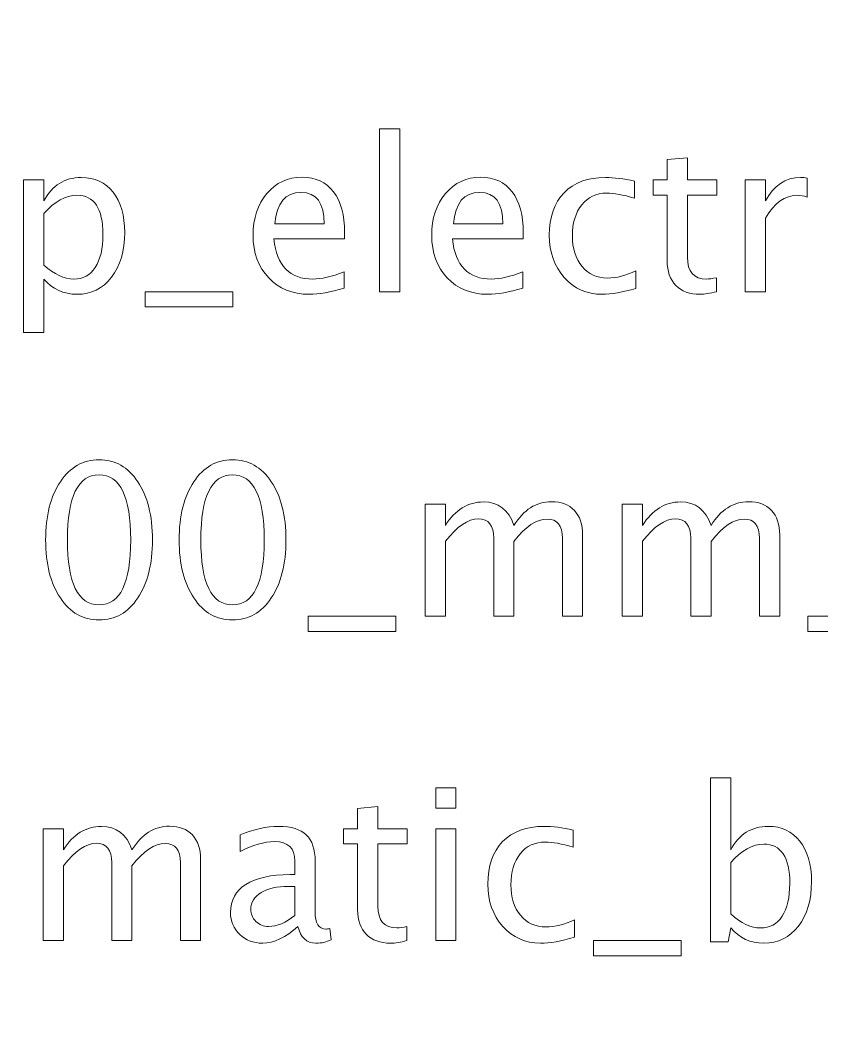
# Model space of a CAD drawing. Header units: centimetres. Extents: x -41.3 to 41.1, y -32.2 to 43.6.
# Drawn here: x -26.466 to -24.056, y 22.987 to 26.058 of the extents above; entities that cross this region are included whole.
import ezdxf

# ---------------------------------------------------------------- set-up
doc = ezdxf.new("R2010")
doc.units = ezdxf.units.CM
doc.header["$MEASUREMENT"] = 0
doc.layers.add('Layer 1', color=7, linetype='Continuous')

msp = doc.modelspace()

# ---------------------------------------------------------------- linework, layer by layer
at = {"layer": 'Layer 1', "color": 4, "lineweight": 53}
msp.add_open_spline([(31.7, -32.2), (31.7, -32.2), (-31.7, -32.2), (-31.7, -32.2), (-31.7, -32.2), (-31.97614, -32.2), (-32.2, -31.97614), (-32.2, -31.7), (-32.2, -31.7), (-32.2, -31.7), (-32.2, 31.7), (-32.2, 31.7), (-32.2, 31.7), (-32.2, 31.97614), (-31.97614, 32.2), (-31.7, 32.2), (-31.7, 32.2), (-31.7, 32.2), (31.7, 32.2), (31.7, 32.2), (31.7, 32.2), (31.97614, 32.2), (32.2, 31.97614), (32.2, 31.7), (32.2, 31.7), (32.2, 31.7), (32.2, -31.7), (32.2, -31.7), (32.2, -31.7), (32.2, -31.97614), (31.97614, -32.2), (31.7, -32.2)], degree=3, knots=[0, 0, 0, 0, 0.1111111, 0.1111111, 0.1111111, 0.1111111, 0.2222222, 0.2222222, 0.2222222, 0.2222222, 0.3333333, 0.3333333, 0.3333333, 0.3333333, 0.4444444, 0.4444444, 0.4444444, 0.4444444, 0.5555556, 0.5555556, 0.5555556, 0.5555556, 0.6666667, 0.6666667, 0.6666667, 0.6666667, 0.7777778, 0.7777778, 0.7777778, 0.7777778, 1, 1, 1, 1], dxfattribs=at)
at = {"layer": 'Layer 1', "lineweight": 53}
msp.add_open_spline([(-19.3, 32.2), (-19.3, 32.2), (-31.7, 32.2), (-31.7, 32.2), (-31.7, 32.2), (-31.97614, 32.2), (-32.2, 31.97614), (-32.2, 31.7), (-32.2, 31.7), (-32.2, 31.7), (-32.2, 20.8), (-32.2, 20.8), (-32.2, 20.8), (-32.2, 20.52386), (-31.97614, 20.3), (-31.7, 20.3), (-31.7, 20.3), (-31.7, 20.3), (-19.3, 20.3), (-19.3, 20.3), (-19.3, 20.3), (-19.02386, 20.3), (-18.8, 20.52386), (-18.8, 20.8), (-18.8, 20.8), (-18.8, 20.8), (-18.8, 31.7), (-18.8, 31.7), (-18.8, 31.7), (-18.8, 31.97614), (-19.02386, 32.2), (-19.3, 32.2)], degree=3, knots=[0, 0, 0, 0, 0.1111111, 0.1111111, 0.1111111, 0.1111111, 0.2222222, 0.2222222, 0.2222222, 0.2222222, 0.3333333, 0.3333333, 0.3333333, 0.3333333, 0.4444444, 0.4444444, 0.4444444, 0.4444444, 0.5555556, 0.5555556, 0.5555556, 0.5555556, 0.6666667, 0.6666667, 0.6666667, 0.6666667, 0.7777778, 0.7777778, 0.7777778, 0.7777778, 1, 1, 1, 1], dxfattribs=at)
at = {"layer": 'Layer 1', "color": 30, "lineweight": 53}
msp.add_open_spline([(-30, -30), (-30, -30), (-30, 30), (-30, 30), (-30, 30), (-30, 30), (30, 30), (30, 30), (30, 30), (30, 30), (30, -30), (30, -30), (30, -30), (30, -30), (-30, -30), (-30, -30)], degree=3, knots=[0, 0, 0, 0, 0.2, 0.2, 0.2, 0.2, 0.4, 0.4, 0.4, 0.4, 0.6, 0.6, 0.6, 0.6, 1, 1, 1, 1], dxfattribs=at)
at = {"layer": 'Layer 1', "color": 5, "lineweight": 9}
for points, knots in [([(-25.38542, 25.24174), (-25.38542, 25.24174), (-25.38542, 25.73133), (-25.38542, 25.73133), (-25.38542, 25.73133), (-25.38542, 25.73133), (-25.32446, 25.73133), (-25.32446, 25.73133), (-25.32446, 25.73133), (-25.32446, 25.73133), (-25.32446, 25.24174), (-25.32446, 25.24174), (-25.32446, 25.24174), (-25.32446, 25.24174), (-25.38542, 25.24174), (-25.38542, 25.24174)], [0, 0, 0, 0, 0.2, 0.2, 0.2, 0.2, 0.4, 0.4, 0.4, 0.4, 0.6, 0.6, 0.6, 0.6, 1, 1, 1, 1]), ([(-24.37236, 25.24185), (-24.3912, 25.23666), (-24.40761, 25.23412), (-24.42147, 25.23412), (-24.42147, 25.23412), (-24.45259, 25.23412), (-24.47682, 25.24301), (-24.49418, 25.26079), (-24.49418, 25.26079), (-24.51164, 25.27857), (-24.52032, 25.30323), (-24.52032, 25.33487), (-24.52032, 25.33487), (-24.52032, 25.33487), (-24.52032, 25.53257), (-24.52032, 25.53257), (-24.52032, 25.53257), (-24.52032, 25.53257), (-24.56244, 25.53257), (-24.56244, 25.53257), (-24.56244, 25.53257), (-24.56244, 25.53257), (-24.56244, 25.57829), (-24.56244, 25.57829), (-24.56244, 25.57829), (-24.56244, 25.57829), (-24.52032, 25.57829), (-24.52032, 25.57829), (-24.52032, 25.57829), (-24.52032, 25.57829), (-24.52032, 25.63914), (-24.52032, 25.63914), (-24.52032, 25.63914), (-24.52032, 25.63914), (-24.45936, 25.64497), (-24.45936, 25.64497), (-24.45936, 25.64497), (-24.45936, 25.64497), (-24.45936, 25.57829), (-24.45936, 25.57829), (-24.45936, 25.57829), (-24.45936, 25.57829), (-24.37109, 25.57829), (-24.37109, 25.57829), (-24.37109, 25.57829), (-24.37109, 25.57829), (-24.37109, 25.53257), (-24.37109, 25.53257), (-24.37109, 25.53257), (-24.37109, 25.53257), (-24.45936, 25.53257), (-24.45936, 25.53257), (-24.45936, 25.53257), (-24.45936, 25.53257), (-24.45936, 25.34588), (-24.45936, 25.34588), (-24.45936, 25.34588), (-24.45936, 25.30185), (-24.4402, 25.27984), (-24.402, 25.27984), (-24.402, 25.27984), (-24.39385, 25.27984), (-24.38401, 25.28122), (-24.37236, 25.28386), (-24.37236, 25.28386), (-24.37236, 25.28386), (-24.37236, 25.24185), (-24.37236, 25.24185)], [0, 0, 0, 0, 0.0555556, 0.0555556, 0.0555556, 0.0555556, 0.1111111, 0.1111111, 0.1111111, 0.1111111, 0.1666667, 0.1666667, 0.1666667, 0.1666667, 0.2222222, 0.2222222, 0.2222222, 0.2222222, 0.2777778, 0.2777778, 0.2777778, 0.2777778, 0.3333333, 0.3333333, 0.3333333, 0.3333333, 0.3888889, 0.3888889, 0.3888889, 0.3888889, 0.4444444, 0.4444444, 0.4444444, 0.4444444, 0.5, 0.5, 0.5, 0.5, 0.5555556, 0.5555556, 0.5555556, 0.5555556, 0.6111111, 0.6111111, 0.6111111, 0.6111111, 0.6666667, 0.6666667, 0.6666667, 0.6666667, 0.7222222, 0.7222222, 0.7222222, 0.7222222, 0.7777778, 0.7777778, 0.7777778, 0.7777778, 0.8333333, 0.8333333, 0.8333333, 0.8333333, 0.8888889, 0.8888889, 0.8888889, 0.8888889, 1, 1, 1, 1]), ([(-26.45635, 25.11918), (-26.45635, 25.11918), (-26.45635, 25.57829), (-26.45635, 25.57829), (-26.45635, 25.57829), (-26.45635, 25.57829), (-26.39539, 25.57829), (-26.39539, 25.57829), (-26.39539, 25.57829), (-26.39539, 25.57829), (-26.39539, 25.51468), (-26.39539, 25.51468), (-26.39539, 25.51468), (-26.37041, 25.56178), (-26.33284, 25.58528), (-26.28277, 25.58528), (-26.28277, 25.58528), (-26.24224, 25.58528), (-26.21038, 25.57056), (-26.1871, 25.54104), (-26.1871, 25.54104), (-26.16382, 25.51151), (-26.15217, 25.47119), (-26.15217, 25.42007), (-26.15217, 25.42007), (-26.15217, 25.3644), (-26.1654, 25.31942), (-26.19176, 25.28534), (-26.19176, 25.28534), (-26.21811, 25.25116), (-26.25282, 25.23412), (-26.29579, 25.23412), (-26.29579, 25.23412), (-26.3357, 25.23412), (-26.36893, 25.24936), (-26.39539, 25.27995), (-26.39539, 25.27995), (-26.39539, 25.27995), (-26.39539, 25.11918), (-26.39539, 25.11918), (-26.39539, 25.11918), (-26.39539, 25.11918), (-26.45635, 25.11918), (-26.45635, 25.11918)], [0, 0, 0, 0, 0.0833333, 0.0833333, 0.0833333, 0.0833333, 0.1666667, 0.1666667, 0.1666667, 0.1666667, 0.25, 0.25, 0.25, 0.25, 0.3333333, 0.3333333, 0.3333333, 0.3333333, 0.4166667, 0.4166667, 0.4166667, 0.4166667, 0.5, 0.5, 0.5, 0.5, 0.5833333, 0.5833333, 0.5833333, 0.5833333, 0.6666667, 0.6666667, 0.6666667, 0.6666667, 0.75, 0.75, 0.75, 0.75, 0.8333333, 0.8333333, 0.8333333, 0.8333333, 1, 1, 1, 1]), ([(-25.49219, 25.25254), (-25.53315, 25.24026), (-25.56818, 25.23412), (-25.5974, 25.23412), (-25.5974, 25.23412), (-25.64725, 25.23412), (-25.68778, 25.25063), (-25.71901, 25.28354), (-25.71901, 25.28354), (-25.75023, 25.31646), (-25.76589, 25.35911), (-25.76589, 25.4116), (-25.76589, 25.4116), (-25.76589, 25.46251), (-25.75213, 25.50431), (-25.72451, 25.53702), (-25.72451, 25.53702), (-25.69689, 25.56961), (-25.66154, 25.58591), (-25.61846, 25.58591), (-25.61846, 25.58591), (-25.57771, 25.58591), (-25.54617, 25.57141), (-25.52394, 25.54241), (-25.52394, 25.54241), (-25.50172, 25.51341), (-25.49061, 25.47235), (-25.49061, 25.41912), (-25.49061, 25.41912), (-25.49061, 25.41912), (-25.49092, 25.40049), (-25.49092, 25.40049), (-25.49092, 25.40049), (-25.49092, 25.40049), (-25.70366, 25.40049), (-25.70366, 25.40049), (-25.70366, 25.40049), (-25.69477, 25.32006), (-25.65551, 25.27984), (-25.58597, 25.27984), (-25.58597, 25.27984), (-25.56046, 25.27984), (-25.52924, 25.28704), (-25.49219, 25.30143), (-25.49219, 25.30143), (-25.49219, 25.30143), (-25.49219, 25.25254), (-25.49219, 25.25254)], [0, 0, 0, 0, 0.0769231, 0.0769231, 0.0769231, 0.0769231, 0.1538462, 0.1538462, 0.1538462, 0.1538462, 0.2307692, 0.2307692, 0.2307692, 0.2307692, 0.3076923, 0.3076923, 0.3076923, 0.3076923, 0.3846154, 0.3846154, 0.3846154, 0.3846154, 0.4615385, 0.4615385, 0.4615385, 0.4615385, 0.5384615, 0.5384615, 0.5384615, 0.5384615, 0.6153846, 0.6153846, 0.6153846, 0.6153846, 0.6923077, 0.6923077, 0.6923077, 0.6923077, 0.7692308, 0.7692308, 0.7692308, 0.7692308, 0.8461538, 0.8461538, 0.8461538, 0.8461538, 1, 1, 1, 1]), ([(-24.95486, 25.25254), (-24.99582, 25.24026), (-25.03085, 25.23412), (-25.06007, 25.23412), (-25.06007, 25.23412), (-25.10992, 25.23412), (-25.15045, 25.25063), (-25.18168, 25.28354), (-25.18168, 25.28354), (-25.2129, 25.31646), (-25.22856, 25.35911), (-25.22856, 25.4116), (-25.22856, 25.4116), (-25.22856, 25.46251), (-25.2148, 25.50431), (-25.18718, 25.53702), (-25.18718, 25.53702), (-25.15956, 25.56961), (-25.12421, 25.58591), (-25.08113, 25.58591), (-25.08113, 25.58591), (-25.04038, 25.58591), (-25.00884, 25.57141), (-24.98661, 25.54241), (-24.98661, 25.54241), (-24.96439, 25.51341), (-24.95328, 25.47235), (-24.95328, 25.41912), (-24.95328, 25.41912), (-24.95328, 25.41912), (-24.95359, 25.40049), (-24.95359, 25.40049), (-24.95359, 25.40049), (-24.95359, 25.40049), (-25.16633, 25.40049), (-25.16633, 25.40049), (-25.16633, 25.40049), (-25.15744, 25.32006), (-25.11818, 25.27984), (-25.04864, 25.27984), (-25.04864, 25.27984), (-25.02313, 25.27984), (-24.99191, 25.28704), (-24.95486, 25.30143), (-24.95486, 25.30143), (-24.95486, 25.30143), (-24.95486, 25.25254), (-24.95486, 25.25254)], [0, 0, 0, 0, 0.0769231, 0.0769231, 0.0769231, 0.0769231, 0.1538462, 0.1538462, 0.1538462, 0.1538462, 0.2307692, 0.2307692, 0.2307692, 0.2307692, 0.3076923, 0.3076923, 0.3076923, 0.3076923, 0.3846154, 0.3846154, 0.3846154, 0.3846154, 0.4615385, 0.4615385, 0.4615385, 0.4615385, 0.5384615, 0.5384615, 0.5384615, 0.5384615, 0.6153846, 0.6153846, 0.6153846, 0.6153846, 0.6923077, 0.6923077, 0.6923077, 0.6923077, 0.7692308, 0.7692308, 0.7692308, 0.7692308, 0.8461538, 0.8461538, 0.8461538, 0.8461538, 1, 1, 1, 1]), ([(-24.6144, 25.2519), (-24.65388, 25.24005), (-24.68795, 25.23412), (-24.71664, 25.23412), (-24.71664, 25.23412), (-24.76215, 25.23412), (-24.79983, 25.25095), (-24.82978, 25.2845), (-24.82978, 25.2845), (-24.85973, 25.31815), (-24.87476, 25.36059), (-24.87476, 25.41171), (-24.87476, 25.41171), (-24.87476, 25.46632), (-24.85994, 25.50897), (-24.83031, 25.53945), (-24.83031, 25.53945), (-24.80068, 25.57004), (-24.7593, 25.58528), (-24.70617, 25.58528), (-24.70617, 25.58528), (-24.68002, 25.58528), (-24.65059, 25.58168), (-24.61821, 25.57448), (-24.61821, 25.57448), (-24.61821, 25.57448), (-24.61821, 25.52305), (-24.61821, 25.52305), (-24.61821, 25.52305), (-24.65261, 25.53321), (-24.68065, 25.53829), (-24.70225, 25.53829), (-24.70225, 25.53829), (-24.73358, 25.53829), (-24.75866, 25.52654), (-24.77739, 25.50315), (-24.77739, 25.50315), (-24.79613, 25.47976), (-24.80554, 25.44854), (-24.80554, 25.40959), (-24.80554, 25.40959), (-24.80554, 25.37181), (-24.79581, 25.34133), (-24.77644, 25.31794), (-24.77644, 25.31794), (-24.75707, 25.29466), (-24.73178, 25.28302), (-24.70035, 25.28302), (-24.70035, 25.28302), (-24.6725, 25.28302), (-24.64393, 25.29021), (-24.6144, 25.30461), (-24.6144, 25.30461), (-24.6144, 25.30461), (-24.6144, 25.2519), (-24.6144, 25.2519)], [0, 0, 0, 0, 0.0666667, 0.0666667, 0.0666667, 0.0666667, 0.1333333, 0.1333333, 0.1333333, 0.1333333, 0.2, 0.2, 0.2, 0.2, 0.2666667, 0.2666667, 0.2666667, 0.2666667, 0.3333333, 0.3333333, 0.3333333, 0.3333333, 0.4, 0.4, 0.4, 0.4, 0.4666667, 0.4666667, 0.4666667, 0.4666667, 0.5333333, 0.5333333, 0.5333333, 0.5333333, 0.6, 0.6, 0.6, 0.6, 0.6666667, 0.6666667, 0.6666667, 0.6666667, 0.7333333, 0.7333333, 0.7333333, 0.7333333, 0.8, 0.8, 0.8, 0.8, 0.8666667, 0.8666667, 0.8666667, 0.8666667, 1, 1, 1, 1]), ([(-24.28537, 25.24174), (-24.28537, 25.24174), (-24.28537, 25.57829), (-24.28537, 25.57829), (-24.28537, 25.57829), (-24.28537, 25.57829), (-24.22441, 25.57829), (-24.22441, 25.57829), (-24.22441, 25.57829), (-24.22441, 25.57829), (-24.22441, 25.51468), (-24.22441, 25.51468), (-24.22441, 25.51468), (-24.20017, 25.56178), (-24.16504, 25.58528), (-24.11888, 25.58528), (-24.11888, 25.58528), (-24.11264, 25.58528), (-24.10608, 25.58475), (-24.0993, 25.58369), (-24.0993, 25.58369), (-24.0993, 25.58369), (-24.0993, 25.52664), (-24.0993, 25.52664), (-24.0993, 25.52664), (-24.10989, 25.53014), (-24.1192, 25.53194), (-24.12724, 25.53194), (-24.12724, 25.53194), (-24.16599, 25.53194), (-24.19837, 25.50908), (-24.22441, 25.46325), (-24.22441, 25.46325), (-24.22441, 25.46325), (-24.22441, 25.24174), (-24.22441, 25.24174), (-24.22441, 25.24174), (-24.22441, 25.24174), (-24.28537, 25.24174), (-24.28537, 25.24174)], [0, 0, 0, 0, 0.0909091, 0.0909091, 0.0909091, 0.0909091, 0.1818182, 0.1818182, 0.1818182, 0.1818182, 0.2727273, 0.2727273, 0.2727273, 0.2727273, 0.3636364, 0.3636364, 0.3636364, 0.3636364, 0.4545455, 0.4545455, 0.4545455, 0.4545455, 0.5454545, 0.5454545, 0.5454545, 0.5454545, 0.6363636, 0.6363636, 0.6363636, 0.6363636, 0.7272727, 0.7272727, 0.7272727, 0.7272727, 0.8181818, 0.8181818, 0.8181818, 0.8181818, 1, 1, 1, 1]), ([(-26.39539, 25.32196), (-26.36396, 25.29392), (-26.33401, 25.27984), (-26.30554, 25.27984), (-26.30554, 25.27984), (-26.27748, 25.27984), (-26.25579, 25.29159), (-26.24055, 25.31498), (-26.24055, 25.31498), (-26.2252, 25.33837), (-26.21758, 25.37128), (-26.21758, 25.41383), (-26.21758, 25.41383), (-26.21758, 25.49257), (-26.24361, 25.53194), (-26.29568, 25.53194), (-26.29568, 25.53194), (-26.32977, 25.53194), (-26.363, 25.51352), (-26.39539, 25.47658), (-26.39539, 25.47658), (-26.39539, 25.47658), (-26.39539, 25.32196), (-26.39539, 25.32196)], [0, 0, 0, 0, 0.1428571, 0.1428571, 0.1428571, 0.1428571, 0.2857143, 0.2857143, 0.2857143, 0.2857143, 0.4285714, 0.4285714, 0.4285714, 0.4285714, 0.5714286, 0.5714286, 0.5714286, 0.5714286, 0.7142857, 0.7142857, 0.7142857, 0.7142857, 1, 1, 1, 1]), ([(-25.70048, 25.44621), (-25.70048, 25.44621), (-25.55188, 25.44621), (-25.55188, 25.44621), (-25.55188, 25.44621), (-25.55188, 25.50886), (-25.57527, 25.54019), (-25.62196, 25.54019), (-25.62196, 25.54019), (-25.66895, 25.54019), (-25.69509, 25.50886), (-25.70048, 25.44621)], [0, 0, 0, 0, 0.25, 0.25, 0.25, 0.25, 0.5, 0.5, 0.5, 0.5, 1, 1, 1, 1]), ([(-25.16315, 25.44621), (-25.16315, 25.44621), (-25.01455, 25.44621), (-25.01455, 25.44621), (-25.01455, 25.44621), (-25.01455, 25.50886), (-25.03794, 25.54019), (-25.08463, 25.54019), (-25.08463, 25.54019), (-25.13162, 25.54019), (-25.15776, 25.50886), (-25.16315, 25.44621)], [0, 0, 0, 0, 0.25, 0.25, 0.25, 0.25, 0.5, 0.5, 0.5, 0.5, 1, 1, 1, 1]), ([(-26.09101, 25.19602), (-26.09101, 25.19602), (-26.09101, 25.24174), (-26.09101, 25.24174), (-26.09101, 25.24174), (-26.09101, 25.24174), (-25.82684, 25.24174), (-25.82684, 25.24174), (-25.82684, 25.24174), (-25.82684, 25.24174), (-25.82684, 25.19602), (-25.82684, 25.19602), (-25.82684, 25.19602), (-25.82684, 25.19602), (-26.09101, 25.19602), (-26.09101, 25.19602)], [0, 0, 0, 0, 0.2, 0.2, 0.2, 0.2, 0.4, 0.4, 0.4, 0.4, 0.6, 0.6, 0.6, 0.6, 1, 1, 1, 1]), ([(-26.22927, 24.25453), (-26.27742, 24.25453), (-26.31626, 24.27665), (-26.34569, 24.32078), (-26.34569, 24.32078), (-26.37521, 24.36491), (-26.38992, 24.42312), (-26.38992, 24.49551), (-26.38992, 24.49551), (-26.38992, 24.5679), (-26.37521, 24.62611), (-26.34569, 24.67024), (-26.34569, 24.67024), (-26.31626, 24.71438), (-26.27742, 24.7365), (-26.22927, 24.7365), (-26.22927, 24.7365), (-26.18089, 24.7365), (-26.14205, 24.71448), (-26.11263, 24.67046), (-26.11263, 24.67046), (-26.08332, 24.62643), (-26.0686, 24.56811), (-26.0686, 24.49551), (-26.0686, 24.49551), (-26.0686, 24.42312), (-26.08332, 24.36491), (-26.11263, 24.32078), (-26.11263, 24.32078), (-26.14205, 24.27665), (-26.18089, 24.25453), (-26.22927, 24.25453)], [0, 0, 0, 0, 0.1111111, 0.1111111, 0.1111111, 0.1111111, 0.2222222, 0.2222222, 0.2222222, 0.2222222, 0.3333333, 0.3333333, 0.3333333, 0.3333333, 0.4444444, 0.4444444, 0.4444444, 0.4444444, 0.5555556, 0.5555556, 0.5555556, 0.5555556, 0.6666667, 0.6666667, 0.6666667, 0.6666667, 0.7777778, 0.7777778, 0.7777778, 0.7777778, 1, 1, 1, 1]), ([(-25.82774, 24.25453), (-25.87589, 24.25453), (-25.91473, 24.27665), (-25.94416, 24.32078), (-25.94416, 24.32078), (-25.97368, 24.36491), (-25.98839, 24.42312), (-25.98839, 24.49551), (-25.98839, 24.49551), (-25.98839, 24.5679), (-25.97368, 24.62611), (-25.94416, 24.67024), (-25.94416, 24.67024), (-25.91473, 24.71438), (-25.87589, 24.7365), (-25.82774, 24.7365), (-25.82774, 24.7365), (-25.77936, 24.7365), (-25.74052, 24.71448), (-25.7111, 24.67046), (-25.7111, 24.67046), (-25.68179, 24.62643), (-25.66707, 24.56811), (-25.66707, 24.49551), (-25.66707, 24.49551), (-25.66707, 24.42312), (-25.68179, 24.36491), (-25.7111, 24.32078), (-25.7111, 24.32078), (-25.74052, 24.27665), (-25.77936, 24.25453), (-25.82774, 24.25453)], [0, 0, 0, 0, 0.1111111, 0.1111111, 0.1111111, 0.1111111, 0.2222222, 0.2222222, 0.2222222, 0.2222222, 0.3333333, 0.3333333, 0.3333333, 0.3333333, 0.4444444, 0.4444444, 0.4444444, 0.4444444, 0.5555556, 0.5555556, 0.5555556, 0.5555556, 0.6666667, 0.6666667, 0.6666667, 0.6666667, 0.7777778, 0.7777778, 0.7777778, 0.7777778, 1, 1, 1, 1]), ([(-26.22938, 24.30025), (-26.16576, 24.30025), (-26.13401, 24.36534), (-26.13401, 24.49551), (-26.13401, 24.49551), (-26.13401, 24.62569), (-26.16576, 24.69078), (-26.22938, 24.69078), (-26.22938, 24.69078), (-26.29277, 24.69078), (-26.32452, 24.62569), (-26.32452, 24.49551), (-26.32452, 24.49551), (-26.32452, 24.36534), (-26.29277, 24.30025), (-26.22938, 24.30025)], [0, 0, 0, 0, 0.2, 0.2, 0.2, 0.2, 0.4, 0.4, 0.4, 0.4, 0.6, 0.6, 0.6, 0.6, 1, 1, 1, 1]), ([(-25.82785, 24.30025), (-25.76423, 24.30025), (-25.73248, 24.36534), (-25.73248, 24.49551), (-25.73248, 24.49551), (-25.73248, 24.62569), (-25.76423, 24.69078), (-25.82785, 24.69078), (-25.82785, 24.69078), (-25.89124, 24.69078), (-25.92299, 24.62569), (-25.92299, 24.49551), (-25.92299, 24.49551), (-25.92299, 24.36534), (-25.89124, 24.30025), (-25.82785, 24.30025)], [0, 0, 0, 0, 0.2, 0.2, 0.2, 0.2, 0.4, 0.4, 0.4, 0.4, 0.6, 0.6, 0.6, 0.6, 1, 1, 1, 1]), ([(-25.2484, 24.26596), (-25.2484, 24.26596), (-25.2484, 24.60251), (-25.2484, 24.60251), (-25.2484, 24.60251), (-25.2484, 24.60251), (-25.18744, 24.60251), (-25.18744, 24.60251), (-25.18744, 24.60251), (-25.18744, 24.60251), (-25.18744, 24.5389), (-25.18744, 24.5389), (-25.18744, 24.5389), (-25.1577, 24.586), (-25.1196, 24.6095), (-25.07292, 24.6095), (-25.07292, 24.6095), (-25.02794, 24.6095), (-24.99735, 24.586), (-24.98105, 24.5389), (-24.98105, 24.5389), (-24.95216, 24.58642), (-24.91449, 24.61013), (-24.86824, 24.61013), (-24.86824, 24.61013), (-24.83871, 24.61013), (-24.81574, 24.60145), (-24.79934, 24.58399), (-24.79934, 24.58399), (-24.78293, 24.56653), (-24.77468, 24.54208), (-24.77468, 24.51065), (-24.77468, 24.51065), (-24.77468, 24.51065), (-24.77468, 24.26596), (-24.77468, 24.26596), (-24.77468, 24.26596), (-24.77468, 24.26596), (-24.83564, 24.26596), (-24.83564, 24.26596), (-24.83564, 24.26596), (-24.83564, 24.26596), (-24.83564, 24.50059), (-24.83564, 24.50059), (-24.83564, 24.50059), (-24.83564, 24.5389), (-24.85088, 24.55806), (-24.88136, 24.55806), (-24.88136, 24.55806), (-24.913, 24.55806), (-24.94624, 24.53573), (-24.98105, 24.49096), (-24.98105, 24.49096), (-24.98105, 24.49096), (-24.98105, 24.26596), (-24.98105, 24.26596), (-24.98105, 24.26596), (-24.98105, 24.26596), (-25.04201, 24.26596), (-25.04201, 24.26596), (-25.04201, 24.26596), (-25.04201, 24.26596), (-25.04201, 24.5008), (-25.04201, 24.5008), (-25.04201, 24.5008), (-25.04201, 24.53943), (-25.05747, 24.5587), (-25.08848, 24.5587), (-25.08848, 24.5587), (-25.11928, 24.5587), (-25.1523, 24.53626), (-25.18744, 24.49128), (-25.18744, 24.49128), (-25.18744, 24.49128), (-25.18744, 24.26596), (-25.18744, 24.26596), (-25.18744, 24.26596), (-25.18744, 24.26596), (-25.2484, 24.26596), (-25.2484, 24.26596)], [0, 0, 0, 0, 0.047619, 0.047619, 0.047619, 0.047619, 0.0952381, 0.0952381, 0.0952381, 0.0952381, 0.1428571, 0.1428571, 0.1428571, 0.1428571, 0.1904762, 0.1904762, 0.1904762, 0.1904762, 0.2380952, 0.2380952, 0.2380952, 0.2380952, 0.2857143, 0.2857143, 0.2857143, 0.2857143, 0.3333333, 0.3333333, 0.3333333, 0.3333333, 0.3809524, 0.3809524, 0.3809524, 0.3809524, 0.4285714, 0.4285714, 0.4285714, 0.4285714, 0.4761905, 0.4761905, 0.4761905, 0.4761905, 0.5238095, 0.5238095, 0.5238095, 0.5238095, 0.5714286, 0.5714286, 0.5714286, 0.5714286, 0.6190476, 0.6190476, 0.6190476, 0.6190476, 0.6666667, 0.6666667, 0.6666667, 0.6666667, 0.7142857, 0.7142857, 0.7142857, 0.7142857, 0.7619048, 0.7619048, 0.7619048, 0.7619048, 0.8095238, 0.8095238, 0.8095238, 0.8095238, 0.8571429, 0.8571429, 0.8571429, 0.8571429, 0.9047619, 0.9047619, 0.9047619, 0.9047619, 1, 1, 1, 1]), ([(-24.65552, 24.26596), (-24.65552, 24.26596), (-24.65552, 24.60251), (-24.65552, 24.60251), (-24.65552, 24.60251), (-24.65552, 24.60251), (-24.59456, 24.60251), (-24.59456, 24.60251), (-24.59456, 24.60251), (-24.59456, 24.60251), (-24.59456, 24.5389), (-24.59456, 24.5389), (-24.59456, 24.5389), (-24.56482, 24.586), (-24.52672, 24.6095), (-24.48004, 24.6095), (-24.48004, 24.6095), (-24.43506, 24.6095), (-24.40447, 24.586), (-24.38817, 24.5389), (-24.38817, 24.5389), (-24.35928, 24.58642), (-24.32161, 24.61013), (-24.27536, 24.61013), (-24.27536, 24.61013), (-24.24583, 24.61013), (-24.22286, 24.60145), (-24.20646, 24.58399), (-24.20646, 24.58399), (-24.19005, 24.56653), (-24.1818, 24.54208), (-24.1818, 24.51065), (-24.1818, 24.51065), (-24.1818, 24.51065), (-24.1818, 24.26596), (-24.1818, 24.26596), (-24.1818, 24.26596), (-24.1818, 24.26596), (-24.24276, 24.26596), (-24.24276, 24.26596), (-24.24276, 24.26596), (-24.24276, 24.26596), (-24.24276, 24.50059), (-24.24276, 24.50059), (-24.24276, 24.50059), (-24.24276, 24.5389), (-24.258, 24.55806), (-24.28848, 24.55806), (-24.28848, 24.55806), (-24.32012, 24.55806), (-24.35336, 24.53573), (-24.38817, 24.49096), (-24.38817, 24.49096), (-24.38817, 24.49096), (-24.38817, 24.26596), (-24.38817, 24.26596), (-24.38817, 24.26596), (-24.38817, 24.26596), (-24.44913, 24.26596), (-24.44913, 24.26596), (-24.44913, 24.26596), (-24.44913, 24.26596), (-24.44913, 24.5008), (-24.44913, 24.5008), (-24.44913, 24.5008), (-24.44913, 24.53943), (-24.46459, 24.5587), (-24.4956, 24.5587), (-24.4956, 24.5587), (-24.5264, 24.5587), (-24.55942, 24.53626), (-24.59456, 24.49128), (-24.59456, 24.49128), (-24.59456, 24.49128), (-24.59456, 24.26596), (-24.59456, 24.26596), (-24.59456, 24.26596), (-24.59456, 24.26596), (-24.65552, 24.26596), (-24.65552, 24.26596)], [0, 0, 0, 0, 0.047619, 0.047619, 0.047619, 0.047619, 0.0952381, 0.0952381, 0.0952381, 0.0952381, 0.1428571, 0.1428571, 0.1428571, 0.1428571, 0.1904762, 0.1904762, 0.1904762, 0.1904762, 0.2380952, 0.2380952, 0.2380952, 0.2380952, 0.2857143, 0.2857143, 0.2857143, 0.2857143, 0.3333333, 0.3333333, 0.3333333, 0.3333333, 0.3809524, 0.3809524, 0.3809524, 0.3809524, 0.4285714, 0.4285714, 0.4285714, 0.4285714, 0.4761905, 0.4761905, 0.4761905, 0.4761905, 0.5238095, 0.5238095, 0.5238095, 0.5238095, 0.5714286, 0.5714286, 0.5714286, 0.5714286, 0.6190476, 0.6190476, 0.6190476, 0.6190476, 0.6666667, 0.6666667, 0.6666667, 0.6666667, 0.7142857, 0.7142857, 0.7142857, 0.7142857, 0.7619048, 0.7619048, 0.7619048, 0.7619048, 0.8095238, 0.8095238, 0.8095238, 0.8095238, 0.8571429, 0.8571429, 0.8571429, 0.8571429, 0.9047619, 0.9047619, 0.9047619, 0.9047619, 1, 1, 1, 1]), ([(-25.6002, 24.22024), (-25.6002, 24.22024), (-25.6002, 24.26596), (-25.6002, 24.26596), (-25.6002, 24.26596), (-25.6002, 24.26596), (-25.33603, 24.26596), (-25.33603, 24.26596), (-25.33603, 24.26596), (-25.33603, 24.26596), (-25.33603, 24.22024), (-25.33603, 24.22024), (-25.33603, 24.22024), (-25.33603, 24.22024), (-25.6002, 24.22024), (-25.6002, 24.22024)], [0, 0, 0, 0, 0.2, 0.2, 0.2, 0.2, 0.4, 0.4, 0.4, 0.4, 0.6, 0.6, 0.6, 0.6, 1, 1, 1, 1]), ([(-24.09692, 24.22024), (-24.09692, 24.22024), (-24.09692, 24.26596), (-24.09692, 24.26596), (-24.09692, 24.26596), (-24.09692, 24.26596), (-23.83275, 24.26596), (-23.83275, 24.26596), (-23.83275, 24.26596), (-23.83275, 24.26596), (-23.83275, 24.22024), (-23.83275, 24.22024), (-23.83275, 24.22024), (-23.83275, 24.22024), (-24.09692, 24.22024), (-24.09692, 24.22024)], [0, 0, 0, 0, 0.2, 0.2, 0.2, 0.2, 0.4, 0.4, 0.4, 0.4, 0.6, 0.6, 0.6, 0.6, 1, 1, 1, 1]), ([(-24.39024, 23.28637), (-24.39024, 23.28637), (-24.39024, 23.77977), (-24.39024, 23.77977), (-24.39024, 23.77977), (-24.39024, 23.77977), (-24.32928, 23.77977), (-24.32928, 23.77977), (-24.32928, 23.77977), (-24.32928, 23.77977), (-24.32928, 23.56312), (-24.32928, 23.56312), (-24.32928, 23.56312), (-24.3043, 23.61022), (-24.26673, 23.63372), (-24.21666, 23.63372), (-24.21666, 23.63372), (-24.17613, 23.63372), (-24.14427, 23.619), (-24.12099, 23.58948), (-24.12099, 23.58948), (-24.09771, 23.55995), (-24.08606, 23.51963), (-24.08606, 23.46851), (-24.08606, 23.46851), (-24.08606, 23.41284), (-24.09929, 23.36786), (-24.12565, 23.33378), (-24.12565, 23.33378), (-24.152, 23.2996), (-24.18671, 23.28256), (-24.22968, 23.28256), (-24.22968, 23.28256), (-24.26959, 23.28256), (-24.30282, 23.2978), (-24.32928, 23.32839), (-24.32928, 23.32839), (-24.32928, 23.32839), (-24.33669, 23.28637), (-24.33669, 23.28637), (-24.33669, 23.28637), (-24.33669, 23.28637), (-24.39024, 23.28637), (-24.39024, 23.28637)], [0, 0, 0, 0, 0.0833333, 0.0833333, 0.0833333, 0.0833333, 0.1666667, 0.1666667, 0.1666667, 0.1666667, 0.25, 0.25, 0.25, 0.25, 0.3333333, 0.3333333, 0.3333333, 0.3333333, 0.4166667, 0.4166667, 0.4166667, 0.4166667, 0.5, 0.5, 0.5, 0.5, 0.5833333, 0.5833333, 0.5833333, 0.5833333, 0.6666667, 0.6666667, 0.6666667, 0.6666667, 0.75, 0.75, 0.75, 0.75, 0.8333333, 0.8333333, 0.8333333, 0.8333333, 1, 1, 1, 1]), ([(-25.21649, 23.68833), (-25.21649, 23.68833), (-25.21649, 23.74929), (-25.21649, 23.74929), (-25.21649, 23.74929), (-25.21649, 23.74929), (-25.15553, 23.74929), (-25.15553, 23.74929), (-25.15553, 23.74929), (-25.15553, 23.74929), (-25.15553, 23.68833), (-25.15553, 23.68833), (-25.15553, 23.68833), (-25.15553, 23.68833), (-25.21649, 23.68833), (-25.21649, 23.68833)], [0, 0, 0, 0, 0.2, 0.2, 0.2, 0.2, 0.4, 0.4, 0.4, 0.4, 0.6, 0.6, 0.6, 0.6, 1, 1, 1, 1]), ([(-25.30349, 23.29029), (-25.32233, 23.2851), (-25.33874, 23.28256), (-25.3526, 23.28256), (-25.3526, 23.28256), (-25.38372, 23.28256), (-25.40795, 23.29145), (-25.42531, 23.30923), (-25.42531, 23.30923), (-25.44277, 23.32701), (-25.45145, 23.35167), (-25.45145, 23.38331), (-25.45145, 23.38331), (-25.45145, 23.38331), (-25.45145, 23.58101), (-25.45145, 23.58101), (-25.45145, 23.58101), (-25.45145, 23.58101), (-25.49357, 23.58101), (-25.49357, 23.58101), (-25.49357, 23.58101), (-25.49357, 23.58101), (-25.49357, 23.62673), (-25.49357, 23.62673), (-25.49357, 23.62673), (-25.49357, 23.62673), (-25.45145, 23.62673), (-25.45145, 23.62673), (-25.45145, 23.62673), (-25.45145, 23.62673), (-25.45145, 23.68758), (-25.45145, 23.68758), (-25.45145, 23.68758), (-25.45145, 23.68758), (-25.39049, 23.69341), (-25.39049, 23.69341), (-25.39049, 23.69341), (-25.39049, 23.69341), (-25.39049, 23.62673), (-25.39049, 23.62673), (-25.39049, 23.62673), (-25.39049, 23.62673), (-25.30222, 23.62673), (-25.30222, 23.62673), (-25.30222, 23.62673), (-25.30222, 23.62673), (-25.30222, 23.58101), (-25.30222, 23.58101), (-25.30222, 23.58101), (-25.30222, 23.58101), (-25.39049, 23.58101), (-25.39049, 23.58101), (-25.39049, 23.58101), (-25.39049, 23.58101), (-25.39049, 23.39432), (-25.39049, 23.39432), (-25.39049, 23.39432), (-25.39049, 23.35029), (-25.37133, 23.32828), (-25.33313, 23.32828), (-25.33313, 23.32828), (-25.32498, 23.32828), (-25.31514, 23.32966), (-25.30349, 23.3323), (-25.30349, 23.3323), (-25.30349, 23.3323), (-25.30349, 23.29029), (-25.30349, 23.29029)], [0, 0, 0, 0, 0.0555556, 0.0555556, 0.0555556, 0.0555556, 0.1111111, 0.1111111, 0.1111111, 0.1111111, 0.1666667, 0.1666667, 0.1666667, 0.1666667, 0.2222222, 0.2222222, 0.2222222, 0.2222222, 0.2777778, 0.2777778, 0.2777778, 0.2777778, 0.3333333, 0.3333333, 0.3333333, 0.3333333, 0.3888889, 0.3888889, 0.3888889, 0.3888889, 0.4444444, 0.4444444, 0.4444444, 0.4444444, 0.5, 0.5, 0.5, 0.5, 0.5555556, 0.5555556, 0.5555556, 0.5555556, 0.6111111, 0.6111111, 0.6111111, 0.6111111, 0.6666667, 0.6666667, 0.6666667, 0.6666667, 0.7222222, 0.7222222, 0.7222222, 0.7222222, 0.7777778, 0.7777778, 0.7777778, 0.7777778, 0.8333333, 0.8333333, 0.8333333, 0.8333333, 0.8888889, 0.8888889, 0.8888889, 0.8888889, 1, 1, 1, 1]), ([(-26.3975, 23.29018), (-26.3975, 23.29018), (-26.3975, 23.62673), (-26.3975, 23.62673), (-26.3975, 23.62673), (-26.3975, 23.62673), (-26.33654, 23.62673), (-26.33654, 23.62673), (-26.33654, 23.62673), (-26.33654, 23.62673), (-26.33654, 23.56312), (-26.33654, 23.56312), (-26.33654, 23.56312), (-26.3068, 23.61022), (-26.2687, 23.63372), (-26.22202, 23.63372), (-26.22202, 23.63372), (-26.17704, 23.63372), (-26.14645, 23.61022), (-26.13015, 23.56312), (-26.13015, 23.56312), (-26.10126, 23.61064), (-26.06359, 23.63435), (-26.01734, 23.63435), (-26.01734, 23.63435), (-25.98781, 23.63435), (-25.96484, 23.62567), (-25.94844, 23.60821), (-25.94844, 23.60821), (-25.93203, 23.59075), (-25.92378, 23.5663), (-25.92378, 23.53487), (-25.92378, 23.53487), (-25.92378, 23.53487), (-25.92378, 23.29018), (-25.92378, 23.29018), (-25.92378, 23.29018), (-25.92378, 23.29018), (-25.98474, 23.29018), (-25.98474, 23.29018), (-25.98474, 23.29018), (-25.98474, 23.29018), (-25.98474, 23.52481), (-25.98474, 23.52481), (-25.98474, 23.52481), (-25.98474, 23.56312), (-25.99998, 23.58228), (-26.03046, 23.58228), (-26.03046, 23.58228), (-26.0621, 23.58228), (-26.09534, 23.55995), (-26.13015, 23.51518), (-26.13015, 23.51518), (-26.13015, 23.51518), (-26.13015, 23.29018), (-26.13015, 23.29018), (-26.13015, 23.29018), (-26.13015, 23.29018), (-26.19111, 23.29018), (-26.19111, 23.29018), (-26.19111, 23.29018), (-26.19111, 23.29018), (-26.19111, 23.52502), (-26.19111, 23.52502), (-26.19111, 23.52502), (-26.19111, 23.56365), (-26.20657, 23.58292), (-26.23758, 23.58292), (-26.23758, 23.58292), (-26.26838, 23.58292), (-26.3014, 23.56048), (-26.33654, 23.5155), (-26.33654, 23.5155), (-26.33654, 23.5155), (-26.33654, 23.29018), (-26.33654, 23.29018), (-26.33654, 23.29018), (-26.33654, 23.29018), (-26.3975, 23.29018), (-26.3975, 23.29018)], [0, 0, 0, 0, 0.047619, 0.047619, 0.047619, 0.047619, 0.0952381, 0.0952381, 0.0952381, 0.0952381, 0.1428571, 0.1428571, 0.1428571, 0.1428571, 0.1904762, 0.1904762, 0.1904762, 0.1904762, 0.2380952, 0.2380952, 0.2380952, 0.2380952, 0.2857143, 0.2857143, 0.2857143, 0.2857143, 0.3333333, 0.3333333, 0.3333333, 0.3333333, 0.3809524, 0.3809524, 0.3809524, 0.3809524, 0.4285714, 0.4285714, 0.4285714, 0.4285714, 0.4761905, 0.4761905, 0.4761905, 0.4761905, 0.5238095, 0.5238095, 0.5238095, 0.5238095, 0.5714286, 0.5714286, 0.5714286, 0.5714286, 0.6190476, 0.6190476, 0.6190476, 0.6190476, 0.6666667, 0.6666667, 0.6666667, 0.6666667, 0.7142857, 0.7142857, 0.7142857, 0.7142857, 0.7619048, 0.7619048, 0.7619048, 0.7619048, 0.8095238, 0.8095238, 0.8095238, 0.8095238, 0.8571429, 0.8571429, 0.8571429, 0.8571429, 0.9047619, 0.9047619, 0.9047619, 0.9047619, 1, 1, 1, 1]), ([(-25.63115, 23.33304), (-25.66778, 23.29939), (-25.70302, 23.28256), (-25.73689, 23.28256), (-25.73689, 23.28256), (-25.76472, 23.28256), (-25.7879, 23.29124), (-25.80621, 23.3087), (-25.80621, 23.3087), (-25.82462, 23.32616), (-25.83383, 23.34818), (-25.83383, 23.37474), (-25.83383, 23.37474), (-25.83383, 23.41147), (-25.81838, 23.43972), (-25.78747, 23.45941), (-25.78747, 23.45941), (-25.75657, 23.47909), (-25.71223, 23.48894), (-25.65444, 23.48894), (-25.65444, 23.48894), (-25.65444, 23.48894), (-25.64014, 23.48894), (-25.64014, 23.48894), (-25.64014, 23.48894), (-25.64014, 23.48894), (-25.64014, 23.52947), (-25.64014, 23.52947), (-25.64014, 23.52947), (-25.64014, 23.56852), (-25.66047, 23.588), (-25.70122, 23.588), (-25.70122, 23.588), (-25.73276, 23.588), (-25.76726, 23.57805), (-25.80462, 23.55815), (-25.80462, 23.55815), (-25.80462, 23.55815), (-25.80462, 23.60832), (-25.80462, 23.60832), (-25.80462, 23.60832), (-25.76356, 23.62525), (-25.72482, 23.63372), (-25.68852, 23.63372), (-25.68852, 23.63372), (-25.65116, 23.63372), (-25.62353, 23.62525), (-25.60585, 23.60821), (-25.60585, 23.60821), (-25.58807, 23.59117), (-25.57918, 23.56492), (-25.57918, 23.52947), (-25.57918, 23.52947), (-25.57918, 23.52947), (-25.57918, 23.37739), (-25.57918, 23.37739), (-25.57918, 23.37739), (-25.57918, 23.34257), (-25.5685, 23.32511), (-25.54701, 23.32511), (-25.54701, 23.32511), (-25.54437, 23.32511), (-25.54045, 23.32553), (-25.53526, 23.32638), (-25.53526, 23.32638), (-25.53526, 23.32638), (-25.53092, 23.29251), (-25.53092, 23.29251), (-25.53092, 23.29251), (-25.54479, 23.28584), (-25.56003, 23.28256), (-25.57675, 23.28256), (-25.57675, 23.28256), (-25.60522, 23.28256), (-25.62332, 23.29939), (-25.63115, 23.33304)], [0, 0, 0, 0, 0.05, 0.05, 0.05, 0.05, 0.1, 0.1, 0.1, 0.1, 0.15, 0.15, 0.15, 0.15, 0.2, 0.2, 0.2, 0.2, 0.25, 0.25, 0.25, 0.25, 0.3, 0.3, 0.3, 0.3, 0.35, 0.35, 0.35, 0.35, 0.4, 0.4, 0.4, 0.4, 0.45, 0.45, 0.45, 0.45, 0.5, 0.5, 0.5, 0.5, 0.55, 0.55, 0.55, 0.55, 0.6, 0.6, 0.6, 0.6, 0.65, 0.65, 0.65, 0.65, 0.7, 0.7, 0.7, 0.7, 0.75, 0.75, 0.75, 0.75, 0.8, 0.8, 0.8, 0.8, 0.85, 0.85, 0.85, 0.85, 0.9, 0.9, 0.9, 0.9, 1, 1, 1, 1]), ([(-25.21649, 23.29018), (-25.21649, 23.29018), (-25.21649, 23.62673), (-25.21649, 23.62673), (-25.21649, 23.62673), (-25.21649, 23.62673), (-25.15553, 23.62673), (-25.15553, 23.62673), (-25.15553, 23.62673), (-25.15553, 23.62673), (-25.15553, 23.29018), (-25.15553, 23.29018), (-25.15553, 23.29018), (-25.15553, 23.29018), (-25.21649, 23.29018), (-25.21649, 23.29018)], [0, 0, 0, 0, 0.2, 0.2, 0.2, 0.2, 0.4, 0.4, 0.4, 0.4, 0.6, 0.6, 0.6, 0.6, 1, 1, 1, 1]), ([(-24.79928, 23.30034), (-24.83876, 23.28849), (-24.87283, 23.28256), (-24.90152, 23.28256), (-24.90152, 23.28256), (-24.94703, 23.28256), (-24.98471, 23.29939), (-25.01466, 23.33294), (-25.01466, 23.33294), (-25.04461, 23.36659), (-25.05964, 23.40903), (-25.05964, 23.46015), (-25.05964, 23.46015), (-25.05964, 23.51476), (-25.04482, 23.55741), (-25.01519, 23.58789), (-25.01519, 23.58789), (-24.98556, 23.61848), (-24.94418, 23.63372), (-24.89105, 23.63372), (-24.89105, 23.63372), (-24.8649, 23.63372), (-24.83547, 23.63012), (-24.80309, 23.62292), (-24.80309, 23.62292), (-24.80309, 23.62292), (-24.80309, 23.57149), (-24.80309, 23.57149), (-24.80309, 23.57149), (-24.83749, 23.58165), (-24.86553, 23.58673), (-24.88713, 23.58673), (-24.88713, 23.58673), (-24.91846, 23.58673), (-24.94354, 23.57498), (-24.96227, 23.55159), (-24.96227, 23.55159), (-24.98101, 23.5282), (-24.99042, 23.49698), (-24.99042, 23.45803), (-24.99042, 23.45803), (-24.99042, 23.42025), (-24.98069, 23.38977), (-24.96132, 23.36638), (-24.96132, 23.36638), (-24.94195, 23.3431), (-24.91666, 23.33146), (-24.88523, 23.33146), (-24.88523, 23.33146), (-24.85738, 23.33146), (-24.82881, 23.33865), (-24.79928, 23.35305), (-24.79928, 23.35305), (-24.79928, 23.35305), (-24.79928, 23.30034), (-24.79928, 23.30034)], [0, 0, 0, 0, 0.0666667, 0.0666667, 0.0666667, 0.0666667, 0.1333333, 0.1333333, 0.1333333, 0.1333333, 0.2, 0.2, 0.2, 0.2, 0.2666667, 0.2666667, 0.2666667, 0.2666667, 0.3333333, 0.3333333, 0.3333333, 0.3333333, 0.4, 0.4, 0.4, 0.4, 0.4666667, 0.4666667, 0.4666667, 0.4666667, 0.5333333, 0.5333333, 0.5333333, 0.5333333, 0.6, 0.6, 0.6, 0.6, 0.6666667, 0.6666667, 0.6666667, 0.6666667, 0.7333333, 0.7333333, 0.7333333, 0.7333333, 0.8, 0.8, 0.8, 0.8, 0.8666667, 0.8666667, 0.8666667, 0.8666667, 1, 1, 1, 1]), ([(-24.32928, 23.3704), (-24.29785, 23.34236), (-24.2679, 23.32828), (-24.23943, 23.32828), (-24.23943, 23.32828), (-24.21137, 23.32828), (-24.18968, 23.34003), (-24.17444, 23.36342), (-24.17444, 23.36342), (-24.15909, 23.38681), (-24.15147, 23.41972), (-24.15147, 23.46227), (-24.15147, 23.46227), (-24.15147, 23.54101), (-24.1775, 23.58038), (-24.22957, 23.58038), (-24.22957, 23.58038), (-24.26366, 23.58038), (-24.29689, 23.56196), (-24.32928, 23.52502), (-24.32928, 23.52502), (-24.32928, 23.52502), (-24.32928, 23.3704), (-24.32928, 23.3704)], [0, 0, 0, 0, 0.1428571, 0.1428571, 0.1428571, 0.1428571, 0.2857143, 0.2857143, 0.2857143, 0.2857143, 0.4285714, 0.4285714, 0.4285714, 0.4285714, 0.5714286, 0.5714286, 0.5714286, 0.5714286, 0.7142857, 0.7142857, 0.7142857, 0.7142857, 1, 1, 1, 1]), ([(-25.64014, 23.36627), (-25.64014, 23.36627), (-25.64014, 23.45274), (-25.64014, 23.45274), (-25.64014, 23.45274), (-25.64014, 23.45274), (-25.65973, 23.45338), (-25.65973, 23.45338), (-25.65973, 23.45338), (-25.6936, 23.45338), (-25.72091, 23.44713), (-25.74175, 23.43464), (-25.74175, 23.43464), (-25.7625, 23.42205), (-25.77287, 23.40543), (-25.77287, 23.38469), (-25.77287, 23.38469), (-25.77287, 23.37019), (-25.76768, 23.35791), (-25.75742, 23.34786), (-25.75742, 23.34786), (-25.74705, 23.33781), (-25.73445, 23.33273), (-25.71953, 23.33273), (-25.71953, 23.33273), (-25.69413, 23.33273), (-25.66767, 23.34394), (-25.64014, 23.36627)], [0, 0, 0, 0, 0.125, 0.125, 0.125, 0.125, 0.25, 0.25, 0.25, 0.25, 0.375, 0.375, 0.375, 0.375, 0.5, 0.5, 0.5, 0.5, 0.625, 0.625, 0.625, 0.625, 0.75, 0.75, 0.75, 0.75, 1, 1, 1, 1]), ([(-24.74203, 23.24446), (-24.74203, 23.24446), (-24.74203, 23.29018), (-24.74203, 23.29018), (-24.74203, 23.29018), (-24.74203, 23.29018), (-24.47786, 23.29018), (-24.47786, 23.29018), (-24.47786, 23.29018), (-24.47786, 23.29018), (-24.47786, 23.24446), (-24.47786, 23.24446), (-24.47786, 23.24446), (-24.47786, 23.24446), (-24.74203, 23.24446), (-24.74203, 23.24446)], [0, 0, 0, 0, 0.2, 0.2, 0.2, 0.2, 0.4, 0.4, 0.4, 0.4, 0.6, 0.6, 0.6, 0.6, 1, 1, 1, 1])]:
    msp.add_open_spline(points, degree=3, knots=knots, dxfattribs=at)

doc.saveas('drawing.dxf')
